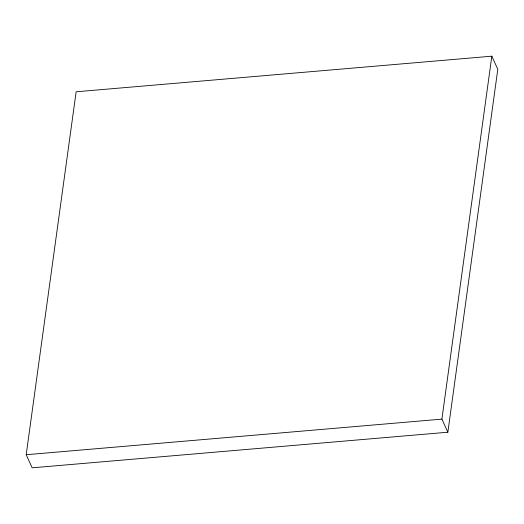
<?xml version="1.0" encoding="UTF-8"?>
<svg xmlns="http://www.w3.org/2000/svg" width="524" height="524" viewBox="0 0 524 524"><rect width="100%" height="100%" fill="white"/><g stroke="black" fill="none" stroke-linecap="round" stroke-linejoin="round"><path stroke-width="0.79" d="M26.2 454.727L76.144 91.785L491.833 56.179L497.8 69.273L447.856 432.215L32.167 467.821L26.2 454.727L441.896 419.128L447.856 432.215M441.896 419.128L491.833 56.179"/></g></svg>
